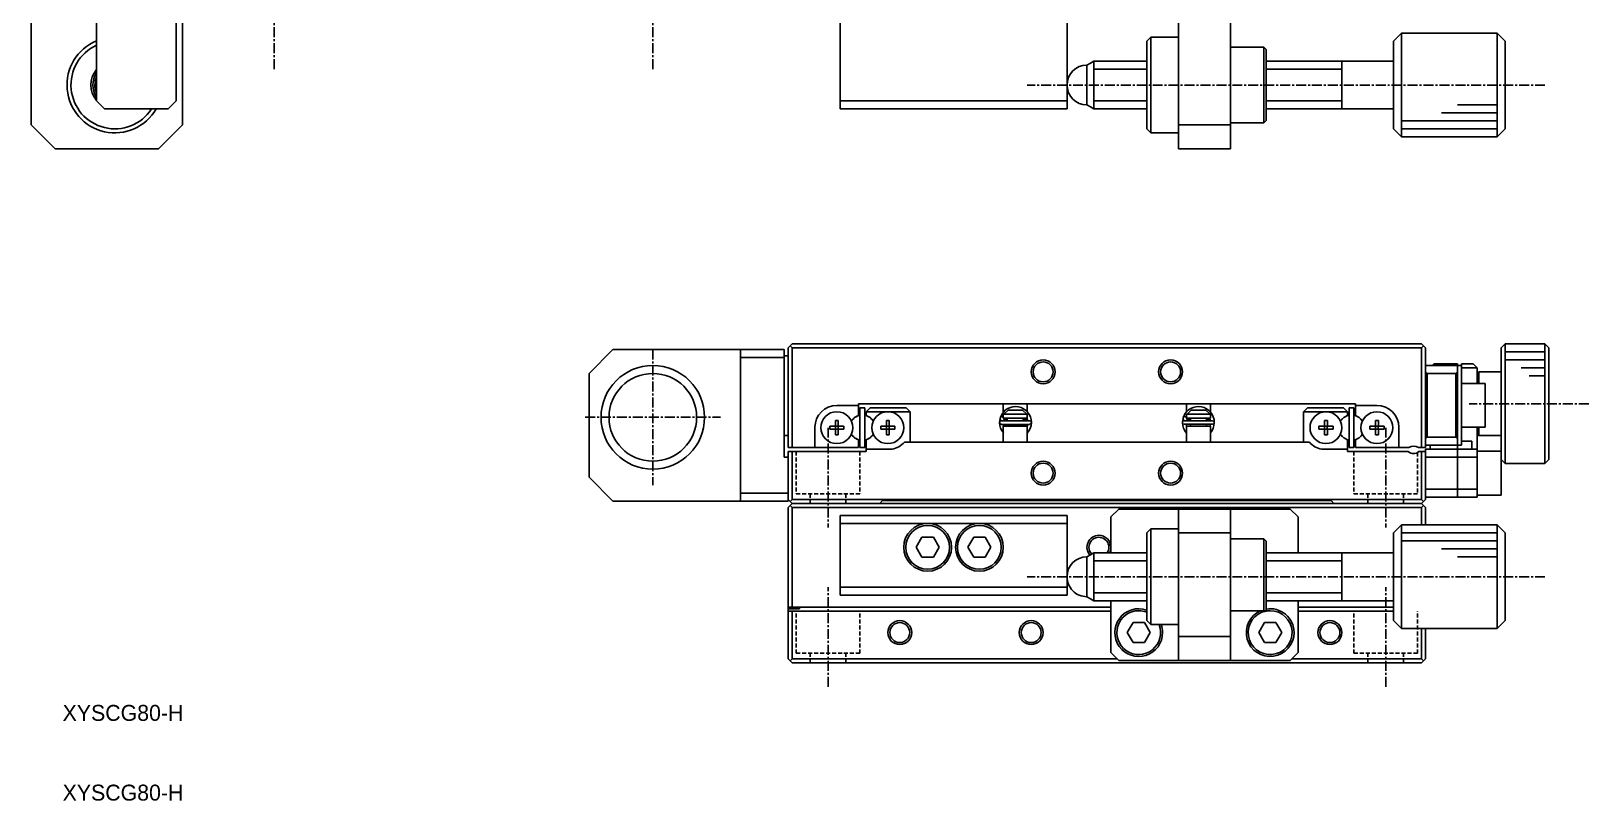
# Model space of a CAD drawing. Extents: x 6 to 439, y 10 to 277.
# Drawn here: x 6 to 201.6, y 10 to 106.5 of the extents above; entities that cross this region are included whole.
import ezdxf

# ---------------------------------------------------------------- set-up
doc = ezdxf.new("R2010")
doc.units = 0
doc.linetypes.add('CENTER', pattern=[2, 1.25, -0.25, 0.25, -0.25])
doc.linetypes.add('DASHED', pattern=[0.75, 0.5, -0.25])
doc.layers.get('0').update_dxf_attribs({"linetype": 'CONTINUOUS'})
doc.layers.add('CENTER', color=1, linetype='CENTER')
doc.styles.get("Standard").update_dxf_attribs({"font": 'FGP教科書体NT-M'})

msp = doc.modelspace()

# ---------------------------------------------------------------- linework, layer by layer
at = {"color": 7, "linetype": 'CONTINUOUS'}
for p, q in [((6.05, 94.75), (6.05, 110.75)), ((25.05, 110.75), (25.05, 94.75)), ((150.09, 110.75), (150.09, 94.75)), ((156.59, 94.75), (156.59, 110.75)), ((14.25, 107.75), (14.25, 97.75)), ((24.25, 97.75), (24.25, 107.75)), ((107.59, 97.75), (107.59, 107.75)), ((136.09, 107.75), (136.09, 97.75)), ((146.59, 105.75), (146.09, 105.25)), ((146.59, 105.75), (146.59, 93.75)), ((150.09, 105.75), (146.59, 105.75)), ((178.09, 106.25), (177.09, 105.25)), ((178.09, 106.25), (178.09, 93.25)), ((190.09, 106.25), (178.09, 106.25)), ((190.09, 93.25), (190.09, 106.25)), ((190.09, 106.25), (190.09, 106.25)), ((191.09, 105.25), (190.09, 106.25)), ((146.09, 94.25), (146.09, 105.25)), ((160.79, 104.5), (156.59, 104.5)), ((160.79, 95), (160.79, 104.5)), ((161.09, 104.2), (160.79, 104.5)), ((161.09, 104.2), (161.09, 95.3)), ((177.09, 94.25), (177.09, 105.25)), ((191.09, 105.25), (191.09, 94.25)), ((191.09, 105.25), (191.09, 94.25)), ((139.03, 102.5), (138.59, 102.25)), ((138.59, 97.25), (138.59, 102.25)), ((139.46, 102.75), (139.03, 102.5)), ((139.46, 102.75), (139.46, 96.75)), ((146.09, 102.75), (139.46, 102.75)), ((170.59, 102.75), (161.09, 102.75)), ((170.59, 96.75), (170.59, 102.75)), ((177.09, 102.75), (170.59, 102.75)), ((170.59, 102.75), (170.59, 102.75)), ((170.6, 102.75), (170.59, 102.75)), ((14.25, 97.75), (15.25, 96.75)), ((15.25, 96.75), (23.25, 96.75)), ((23.25, 96.75), (24.25, 97.75)), ((107.59, 97.75), (136.09, 97.75)), ((107.59, 96.75), (107.59, 97.75)), ((118.59, 96.75), (107.59, 96.75)), ((125.09, 96.75), (118.59, 96.75)), ((136.09, 96.75), (125.09, 96.75)), ((136.09, 97.75), (136.09, 96.75)), ((138.59, 97.25), (139.03, 97)), ((139.03, 97), (139.46, 96.75)), ((139.46, 96.75), (146.09, 96.75)), ((161.09, 96.75), (170.59, 96.75)), ((170.59, 96.75), (170.59, 96.75)), ((170.59, 96.75), (177.09, 96.75)), ((170.59, 96.75), (170.6, 96.75)), ((6.05, 94.75), (9.05, 91.75)), ((22.05, 91.75), (25.05, 94.75)), ((146.09, 94.25), (146.59, 93.75)), ((150.09, 94.75), (156.59, 94.75)), ((150.09, 91.75), (150.09, 94.75)), ((156.59, 95), (160.79, 95)), ((156.59, 94.75), (156.59, 91.75)), ((160.79, 95), (161.09, 95.3)), ((177.09, 94.25), (178.09, 93.25)), ((190.09, 93.25), (191.09, 94.25)), ((146.59, 93.75), (150.09, 93.75)), ((178.09, 93.25), (190.09, 93.25)), ((22.05, 91.75), (9.05, 91.75)), ((156.59, 91.75), (150.09, 91.75)), ((79.09, 66.57), (76.09, 63.57)), ((79.09, 66.57), (95.09, 66.57)), ((95.09, 66.57), (100.59, 66.57)), ((95.09, 65.57), (95.09, 66.57)), ((100.59, 66.57), (100.59, 65.57)), ((101.09, 66.77), (101.34, 67.02)), ((101.09, 54.27), (101.09, 66.77)), ((101.34, 67.02), (101.59, 67.27)), ((101.34, 67.02), (101.59, 66.77)), ((101.59, 67.27), (180.59, 67.27)), ((101.59, 66.77), (101.59, 54.27)), ((180.59, 66.77), (101.59, 66.77)), ((180.84, 67.02), (180.59, 67.27)), ((180.59, 66.77), (180.84, 67.02)), ((180.59, 54.27), (180.59, 66.77)), ((180.84, 67.02), (181.09, 66.77)), ((181.09, 66.77), (181.09, 54.27)), ((191.09, 67.27), (190.59, 66.77)), ((190.59, 53.82), (190.59, 66.77)), ((191.09, 67.27), (191.09, 52.27)), ((196.09, 67.27), (191.09, 67.27)), ((196.09, 52.27), (196.09, 67.27)), ((196.59, 66.77), (196.09, 67.27)), ((196.59, 66.77), (196.59, 52.77)), ((196.59, 66.77), (196.59, 52.77)), ((196.59, 66.77), (196.59, 66.77)), ((100.59, 65.57), (95.09, 65.57)), ((95.09, 65.57), (95.09, 48.57)), ((100.59, 65.77), (101.09, 65.77)), ((100.59, 53.07), (100.59, 65.57)), ((181.09, 64.57), (185.09, 64.57)), ((182.19, 64.77), (181.99, 64.57)), ((182.19, 64.77), (185.09, 64.77)), ((185.09, 64.77), (185.09, 64.57)), ((185.09, 64.57), (185.09, 63.77)), ((185.09, 64.57), (185.59, 64.57)), ((185.59, 64.77), (187.09, 64.77)), ((185.59, 64.57), (185.59, 64.77)), ((185.59, 64.57), (185.59, 62.57)), ((187.59, 64.27), (187.09, 64.77)), ((76.09, 50.57), (76.09, 63.57)), ((181.09, 63.77), (181.29, 63.57)), ((184.89, 63.57), (181.29, 63.57)), ((181.29, 63.57), (181.29, 55.57)), ((184.89, 63.57), (185.09, 63.77)), ((184.89, 55.57), (184.89, 63.57)), ((185.09, 63.77), (185.09, 63.44)), ((185.09, 63.44), (185.09, 63.77)), ((185.09, 62.57), (185.09, 63.44)), ((187.59, 64.27), (185.59, 64.27)), ((187.59, 64.27), (187.59, 62.32)), ((187.79, 63.77), (187.59, 63.57)), ((187.79, 63.77), (187.79, 62.32)), ((190.59, 63.77), (187.79, 63.77)), ((185.09, 62.57), (185.09, 58.27)), ((185.59, 56.57), (185.59, 62.57)), ((188.59, 62.32), (185.59, 62.32)), ((188.59, 56.82), (188.59, 62.32)), ((109.89, 59.57), (107.19, 59.57)), ((109.89, 59.77), (172.29, 59.77)), ((109.89, 59.57), (109.89, 59.77)), ((109.89, 58.31), (109.89, 59.57)), ((110.09, 54.27), (110.09, 59.27)), ((110.69, 59.27), (110.09, 59.27)), ((110.69, 54.27), (110.69, 59.27)), ((110.69, 58.33), (110.69, 59.27)), ((110.89, 58.77), (111.39, 59.27)), ((113.59, 58.77), (110.89, 58.77)), ((110.89, 58.77), (110.89, 58.31)), ((111.39, 59.27), (115.89, 59.27)), ((116.39, 58.77), (113.59, 58.77)), ((115.89, 59.27), (116.39, 58.77)), ((116.39, 54.97), (116.39, 58.77)), ((128.09, 59.77), (128.09, 58.71)), ((128.15, 58.47), (128.68, 58.97)), ((128.68, 58.97), (130.51, 58.97)), ((130.51, 58.97), (131.04, 58.47)), ((131.09, 58.76), (131.09, 59.77)), ((151.09, 59.77), (151.09, 58.77)), ((151.15, 58.47), (151.68, 58.97)), ((151.68, 58.97), (153.51, 58.97)), ((153.51, 58.97), (154.04, 58.47)), ((154.09, 58.72), (154.09, 59.77)), ((165.79, 58.77), (166.29, 59.27)), ((165.79, 54.97), (165.79, 58.77)), ((168.59, 58.77), (165.79, 58.77)), ((166.29, 59.27), (170.79, 59.27)), ((171.29, 58.77), (168.59, 58.77)), ((170.79, 59.27), (171.29, 58.77)), ((171.29, 58.77), (171.29, 58.31)), ((171.49, 54.27), (171.49, 59.27)), ((171.49, 58.33), (171.49, 59.27)), ((171.49, 59.27), (172.09, 59.27)), ((172.09, 54.27), (172.09, 59.27)), ((172.29, 59.77), (172.29, 59.57)), ((172.29, 59.57), (174.99, 59.57)), ((172.29, 58.31), (172.29, 59.57)), ((104.44, 56.82), (104.44, 54.27)), ((106.31, 56.95), (107.01, 56.95)), ((106.31, 56.59), (106.31, 56.95)), ((106.31, 56.95), (107.01, 56.95)), ((107.01, 57.66), (107.37, 57.66)), ((107.01, 56.95), (107.01, 57.66)), ((107.03, 56.94), (107.01, 56.95)), ((107.03, 56.6), (107.03, 56.94)), ((107.03, 56.94), (107.36, 56.94)), ((107.36, 56.94), (107.37, 56.95)), ((107.36, 56.94), (107.36, 56.6)), ((107.37, 57.66), (107.37, 56.95)), ((107.37, 56.95), (108.08, 56.95)), ((108.08, 56.95), (107.37, 56.95)), ((108.08, 56.95), (108.08, 56.59)), ((109.6, 58.14), (109.89, 58.31)), ((110.69, 58.42), (110.69, 58.33)), ((110.69, 58.42), (110.69, 55.12)), ((110.69, 58.42), (110.69, 58.33)), ((110.89, 58.31), (111.19, 58.14)), ((112.71, 56.95), (113.41, 56.95)), ((112.71, 56.59), (112.71, 56.95)), ((112.71, 56.95), (113.41, 56.95)), ((113.41, 57.66), (113.77, 57.66)), ((113.41, 56.95), (113.41, 57.66)), ((113.43, 56.94), (113.41, 56.95)), ((113.43, 56.6), (113.43, 56.94)), ((113.43, 56.94), (113.76, 56.94)), ((113.76, 56.94), (113.77, 56.95)), ((113.76, 56.94), (113.76, 56.6)), ((113.77, 57.66), (113.77, 56.95)), ((113.77, 56.95), (114.48, 56.95)), ((114.48, 56.95), (113.77, 56.95)), ((114.48, 56.95), (114.48, 56.59)), ((127.75, 58.14), (127.62, 57.44)), ((127.72, 57.98), (127.71, 57.95)), ((127.71, 57.95), (127.71, 57.91)), ((127.71, 57.91), (127.71, 57.87)), ((127.71, 57.87), (127.72, 57.84)), ((127.73, 58.05), (127.72, 58.02)), ((127.72, 58.02), (127.72, 57.98)), ((127.72, 57.84), (127.72, 57.8)), ((127.72, 57.8), (127.73, 57.77)), ((127.74, 58.09), (127.73, 58.05)), ((127.73, 57.77), (127.74, 57.73)), ((127.75, 58.12), (127.74, 58.09)), ((127.74, 57.73), (127.75, 57.7)), ((127.76, 58.16), (127.75, 58.12)), ((127.75, 57.7), (127.76, 57.66)), ((127.77, 58.19), (127.76, 58.16)), ((127.76, 57.66), (127.77, 57.63)), ((127.79, 58.23), (127.77, 58.2)), ((127.77, 58.2), (128.03, 58.12)), ((127.77, 58.2), (127.77, 58.18)), ((127.78, 58.19), (127.77, 58.19)), ((127.77, 58.19), (127.77, 58.19)), ((127.77, 57.63), (127.77, 57.63)), ((127.79, 58.19), (127.78, 58.19)), ((127.78, 58.19), (127.78, 58.19)), ((127.8, 58.19), (127.79, 58.19)), ((127.79, 58.19), (127.79, 58.19)), ((127.81, 58.19), (127.8, 58.19)), ((127.82, 58.18), (127.81, 58.19)), ((127.83, 58.18), (127.82, 58.18)), ((127.85, 58.18), (127.83, 58.18)), ((131.39, 57.64), (127.84, 57.64)), ((127.84, 57.19), (131.39, 57.19)), ((127.86, 58.17), (127.85, 58.18)), ((127.87, 58.17), (127.86, 58.17)), ((127.89, 58.16), (127.87, 58.17)), ((127.9, 58.16), (127.89, 58.16)), ((127.92, 58.15), (127.9, 58.16)), ((127.94, 58.15), (127.92, 58.15)), ((127.95, 58.14), (127.94, 58.15)), ((127.97, 58.13), (127.95, 58.14)), ((127.99, 58.13), (127.97, 58.13)), ((128, 58.12), (127.99, 58.13)), ((128.02, 58.11), (128, 58.12)), ((128.03, 58.11), (128.02, 58.11)), ((128.03, 58.12), (128.09, 58.09)), ((128.05, 58.1), (128.03, 58.11)), ((128.07, 58.09), (128.05, 58.1)), ((128.08, 58.08), (128.07, 58.09)), ((128.09, 58.08), (128.08, 58.08)), ((128.13, 56.97), (128.08, 57.19)), ((128.15, 58.47), (128.09, 58.47)), ((128.09, 58.47), (128.09, 57.97)), ((128.09, 57.97), (131.09, 57.97)), ((131.09, 56.97), (128.09, 56.97)), ((128.09, 56.97), (128.09, 54.97)), ((131.04, 58.47), (128.15, 58.47)), ((128.16, 57.93), (128.17, 57.94)), ((128.16, 57.92), (128.16, 57.93)), ((128.16, 57.9), (128.16, 57.92)), ((128.16, 57.89), (128.16, 57.9)), ((128.17, 57.87), (128.16, 57.89)), ((128.17, 57.96), (128.17, 57.97)), ((128.17, 57.97), (128.17, 57.97)), ((128.17, 57.94), (128.17, 57.96)), ((128.17, 57.86), (128.17, 57.87)), ((128.17, 57.85), (128.17, 57.86)), ((128.17, 57.83), (128.17, 57.85)), ((128.18, 57.82), (128.17, 57.83)), ((128.18, 57.81), (128.18, 57.82)), ((128.19, 57.8), (128.18, 57.81)), ((128.2, 57.78), (128.19, 57.8)), ((128.2, 57.77), (128.2, 57.78)), ((128.2, 57.77), (128.59, 57.77)), ((128.21, 57.76), (128.2, 57.77)), ((128.22, 57.75), (128.21, 57.76)), ((128.23, 57.74), (128.22, 57.75)), ((128.24, 57.73), (128.23, 57.74)), ((128.24, 57.72), (128.24, 57.73)), ((128.25, 57.71), (128.24, 57.72)), ((128.26, 57.7), (128.25, 57.71)), ((128.28, 57.69), (128.26, 57.7)), ((128.29, 57.69), (128.28, 57.69)), ((128.3, 57.68), (128.29, 57.69)), ((128.31, 57.67), (128.3, 57.68)), ((128.32, 57.67), (128.31, 57.67)), ((128.33, 57.66), (128.32, 57.67)), ((128.35, 57.66), (128.33, 57.66)), ((128.36, 57.65), (128.35, 57.66)), ((128.37, 57.65), (128.36, 57.65)), ((128.39, 57.65), (128.37, 57.65)), ((128.4, 57.64), (128.39, 57.65)), ((128.41, 57.64), (128.4, 57.64)), ((128.43, 57.64), (128.41, 57.64)), ((128.44, 57.64), (128.43, 57.64)), ((128.59, 57.97), (128.59, 57.64)), ((128.59, 57.19), (128.59, 56.97)), ((130.59, 57.64), (130.59, 57.97)), ((130.59, 57.77), (131.02, 57.77)), ((130.59, 56.97), (130.59, 57.19)), ((130.81, 57.64), (130.79, 57.64)), ((130.79, 57.64), (130.79, 57.64)), ((130.82, 57.64), (130.81, 57.64)), ((130.83, 57.64), (130.82, 57.64)), ((130.85, 57.65), (130.83, 57.64)), ((130.86, 57.65), (130.85, 57.65)), ((130.87, 57.65), (130.86, 57.65)), ((130.89, 57.66), (130.87, 57.65)), ((130.9, 57.66), (130.89, 57.66)), ((130.91, 57.67), (130.9, 57.66)), ((130.92, 57.67), (130.91, 57.67)), ((130.93, 57.68), (130.92, 57.67)), ((130.95, 57.69), (130.93, 57.68)), ((130.96, 57.7), (130.95, 57.69)), ((130.97, 57.7), (130.96, 57.7)), ((130.98, 57.71), (130.97, 57.7)), ((130.99, 57.72), (130.98, 57.71)), ((131, 57.73), (130.99, 57.72)), ((131.01, 57.74), (131, 57.73)), ((131.02, 57.77), (131.01, 57.75)), ((131.01, 57.75), (131.01, 57.74)), ((131.03, 57.78), (131.02, 57.77)), ((131.04, 57.79), (131.03, 57.78)), ((131.09, 58.47), (131.04, 58.47)), ((131.05, 57.81), (131.04, 57.8)), ((131.04, 57.8), (131.04, 57.79)), ((131.06, 57.84), (131.05, 57.83)), ((131.05, 57.83), (131.05, 57.81)), ((131.06, 57.97), (131.15, 57.64)), ((131.06, 57.97), (131.06, 57.96)), ((131.06, 57.96), (131.06, 57.95)), ((131.06, 57.95), (131.06, 57.93)), ((131.06, 57.93), (131.06, 57.92)), ((131.06, 57.92), (131.06, 57.91)), ((131.06, 57.91), (131.06, 57.89)), ((131.06, 57.89), (131.06, 57.88)), ((131.06, 57.88), (131.06, 57.87)), ((131.06, 57.87), (131.06, 57.85)), ((131.06, 57.85), (131.06, 57.84)), ((131.09, 57.97), (131.09, 58.47)), ((131.09, 54.97), (131.09, 56.97)), ((131.15, 57.19), (131.1, 56.97)), ((131.1, 56.97), (131.1, 56.95)), ((131.46, 58.19), (131.44, 58.22)), ((131.46, 58.19), (131.45, 58.2)), ((131.48, 58.13), (131.46, 58.19)), ((150.71, 58.14), (150.58, 57.45)), ((150.69, 58.06), (150.68, 58.03)), ((150.68, 58.03), (150.68, 57.99)), ((150.68, 57.99), (150.68, 57.96)), ((150.68, 57.96), (150.68, 57.92)), ((150.68, 57.92), (150.68, 57.88)), ((150.68, 57.88), (150.68, 57.85)), ((150.68, 57.85), (150.68, 57.81)), ((150.68, 57.81), (150.69, 57.78)), ((150.7, 58.1), (150.69, 58.06)), ((150.69, 57.78), (150.7, 57.74)), ((150.71, 58.13), (150.7, 58.1)), ((150.7, 57.74), (150.71, 57.71)), ((150.72, 58.16), (150.71, 58.13)), ((150.71, 57.71), (150.72, 57.67)), ((150.73, 58.2), (150.72, 58.16)), ((150.72, 57.67), (150.73, 57.64)), ((150.75, 58.24), (150.73, 58.2)), ((150.74, 58.2), (150.73, 58.2)), ((150.73, 58.2), (150.73, 58.2)), ((150.73, 57.64), (150.73, 57.64)), ((150.74, 58.21), (150.99, 58.13)), ((150.75, 58.2), (150.74, 58.2)), ((150.74, 58.2), (150.74, 58.2)), ((150.76, 58.2), (150.75, 58.2)), ((150.75, 58.2), (150.75, 58.2)), ((150.77, 58.2), (150.76, 58.2)), ((150.78, 58.19), (150.77, 58.2)), ((150.79, 58.19), (150.78, 58.19)), ((150.8, 58.19), (150.79, 58.19)), ((150.82, 58.18), (150.8, 58.19)), ((154.35, 57.65), (150.8, 57.65)), ((150.8, 57.2), (154.35, 57.2)), ((150.83, 58.18), (150.82, 58.18)), ((150.84, 58.18), (150.83, 58.18)), ((150.86, 58.17), (150.84, 58.18)), ((150.87, 58.17), (150.86, 58.17)), ((150.89, 58.16), (150.87, 58.17)), ((150.91, 58.15), (150.89, 58.16)), ((150.92, 58.15), (150.91, 58.15)), ((150.94, 58.14), (150.92, 58.15)), ((150.95, 58.13), (150.94, 58.14)), ((150.97, 58.13), (150.95, 58.13)), ((150.99, 58.12), (150.97, 58.13)), ((150.99, 58.13), (151.09, 58.08)), ((151, 58.11), (150.99, 58.12)), ((151.02, 58.11), (151, 58.11)), ((151.03, 58.1), (151.02, 58.11)), ((151.05, 58.09), (151.03, 58.1)), ((151.09, 56.97), (151.04, 57.2)), ((151.06, 58.09), (151.05, 58.09)), ((151.07, 58.08), (151.06, 58.09)), ((151.08, 58.07), (151.07, 58.08)), ((151.09, 58.07), (151.08, 58.07)), ((151.15, 58.47), (151.09, 58.47)), ((151.09, 58.47), (151.09, 57.97)), ((151.09, 57.97), (154.09, 57.97)), ((154.09, 56.97), (151.09, 56.97)), ((151.09, 56.97), (151.09, 54.97)), ((151.13, 57.96), (151.13, 57.97)), ((151.13, 57.95), (151.13, 57.96)), ((151.13, 57.94), (151.13, 57.95)), ((151.13, 57.92), (151.13, 57.94)), ((151.13, 57.91), (151.13, 57.92)), ((151.13, 57.9), (151.13, 57.91)), ((151.13, 57.88), (151.13, 57.9)), ((151.13, 57.87), (151.13, 57.88)), ((151.13, 57.86), (151.13, 57.87)), ((151.14, 57.84), (151.13, 57.86)), ((151.14, 57.83), (151.14, 57.84)), ((151.15, 57.82), (151.14, 57.83)), ((154.04, 58.47), (151.15, 58.47)), ((151.15, 57.81), (151.15, 57.82)), ((151.16, 57.79), (151.15, 57.81)), ((151.16, 57.78), (151.16, 57.79)), ((151.17, 57.77), (151.16, 57.78)), ((151.17, 57.77), (151.59, 57.77)), ((151.18, 57.76), (151.17, 57.77)), ((151.19, 57.75), (151.18, 57.76)), ((151.2, 57.74), (151.19, 57.75)), ((151.21, 57.73), (151.2, 57.74)), ((151.22, 57.72), (151.21, 57.73)), ((151.23, 57.71), (151.22, 57.72)), ((151.24, 57.7), (151.23, 57.71)), ((151.25, 57.69), (151.24, 57.7)), ((151.26, 57.69), (151.25, 57.69)), ((151.27, 57.68), (151.26, 57.69)), ((151.28, 57.68), (151.27, 57.68)), ((151.3, 57.67), (151.28, 57.68)), ((151.31, 57.67), (151.3, 57.67)), ((151.32, 57.66), (151.31, 57.67)), ((151.34, 57.66), (151.32, 57.66)), ((151.35, 57.65), (151.34, 57.66)), ((151.36, 57.65), (151.35, 57.65)), ((151.37, 57.65), (151.36, 57.65)), ((151.39, 57.65), (151.37, 57.65)), ((151.4, 57.65), (151.39, 57.65)), ((151.59, 57.97), (151.59, 57.65)), ((151.59, 57.2), (151.59, 56.97)), ((153.59, 57.65), (153.59, 57.97)), ((153.59, 57.77), (153.98, 57.77)), ((153.59, 56.97), (153.59, 57.2)), ((153.76, 57.65), (153.75, 57.65)), ((153.77, 57.65), (153.76, 57.65)), ((153.78, 57.65), (153.77, 57.65)), ((153.8, 57.65), (153.78, 57.65)), ((153.81, 57.66), (153.8, 57.65)), ((153.82, 57.66), (153.81, 57.66)), ((153.84, 57.66), (153.82, 57.66)), ((153.85, 57.67), (153.84, 57.66)), ((153.86, 57.67), (153.85, 57.67)), ((153.87, 57.68), (153.86, 57.67)), ((153.89, 57.68), (153.87, 57.68)), ((153.9, 57.69), (153.89, 57.68)), ((153.91, 57.7), (153.9, 57.69)), ((153.92, 57.71), (153.91, 57.7)), ((153.93, 57.71), (153.92, 57.71)), ((153.94, 57.72), (153.93, 57.71)), ((153.95, 57.73), (153.94, 57.72)), ((153.96, 57.74), (153.95, 57.73)), ((153.97, 57.75), (153.96, 57.74)), ((153.98, 57.76), (153.97, 57.75)), ((153.99, 57.79), (153.98, 57.77)), ((153.98, 57.77), (153.98, 57.76)), ((154, 57.8), (153.99, 57.79)), ((154.01, 57.82), (154, 57.81)), ((154, 57.81), (154, 57.8)), ((154.02, 57.85), (154.01, 57.84)), ((154.01, 57.84), (154.01, 57.82)), ((154.02, 57.97), (154.02, 57.96)), ((154.02, 57.96), (154.03, 57.94)), ((154.03, 57.89), (154.02, 57.88)), ((154.02, 57.88), (154.02, 57.86)), ((154.02, 57.86), (154.02, 57.85)), ((154.03, 57.97), (154.11, 57.65)), ((154.03, 57.94), (154.03, 57.93)), ((154.03, 57.93), (154.03, 57.92)), ((154.03, 57.92), (154.03, 57.9)), ((154.03, 57.9), (154.03, 57.89)), ((154.09, 58.47), (154.04, 58.47)), ((154.11, 57.2), (154.06, 56.97)), ((154.09, 57.97), (154.09, 58.47)), ((154.09, 54.97), (154.09, 56.97)), ((154.42, 58.2), (154.41, 58.23)), ((154.42, 58.2), (154.42, 58.21)), ((154.44, 58.14), (154.42, 58.2)), ((167.71, 56.95), (168.41, 56.95)), ((167.71, 56.59), (167.71, 56.95)), ((167.71, 56.95), (168.41, 56.95)), ((168.41, 57.66), (168.77, 57.66)), ((168.41, 56.95), (168.41, 57.66)), ((168.43, 56.94), (168.41, 56.95)), ((168.43, 56.6), (168.43, 56.94)), ((168.43, 56.94), (168.76, 56.94)), ((168.76, 56.94), (168.77, 56.95)), ((168.76, 56.94), (168.76, 56.6)), ((168.77, 57.66), (168.77, 56.95)), ((168.77, 56.95), (169.48, 56.95)), ((169.48, 56.95), (168.77, 56.95)), ((169.48, 56.95), (169.48, 56.59)), ((171.29, 58.31), (171, 58.14)), ((171.49, 58.42), (171.49, 58.33)), ((171.49, 58.42), (171.49, 58.33)), ((171.49, 58.42), (171.49, 58.33)), ((171.49, 58.42), (171.49, 58.33)), ((171.49, 58.42), (171.49, 58.33)), ((171.49, 58.42), (171.49, 58.33)), ((171.49, 58.42), (171.49, 58.33)), ((171.49, 58.42), (171.49, 58.33)), ((171.49, 58.42), (171.49, 58.33)), ((171.49, 58.42), (171.49, 58.33)), ((171.49, 58.42), (171.49, 55.12)), ((171.49, 58.42), (171.49, 58.33)), ((171.49, 58.42), (171.49, 58.33)), ((171.49, 58.42), (171.49, 58.33)), ((171.49, 58.42), (171.49, 58.33)), ((171.49, 58.42), (171.49, 58.33)), ((171.49, 58.42), (171.49, 58.33)), ((171.49, 58.42), (171.49, 58.33)), ((171.49, 58.42), (171.49, 58.33)), ((171.49, 58.42), (171.49, 58.33)), ((172.59, 58.14), (172.29, 58.31)), ((174.11, 56.95), (174.81, 56.95)), ((174.11, 56.59), (174.11, 56.95)), ((174.11, 56.95), (174.81, 56.95)), ((174.81, 57.66), (175.17, 57.66)), ((174.81, 56.95), (174.81, 57.66)), ((174.83, 56.94), (174.81, 56.95)), ((174.83, 56.6), (174.83, 56.94)), ((174.83, 56.94), (175.16, 56.94)), ((175.16, 56.94), (175.17, 56.95)), ((175.16, 56.94), (175.16, 56.6)), ((175.17, 57.66), (175.17, 56.95)), ((175.17, 56.95), (175.88, 56.95)), ((175.88, 56.95), (175.17, 56.95)), ((175.88, 56.95), (175.88, 56.59)), ((177.74, 56.82), (177.74, 54.27)), ((185.09, 58.27), (185.09, 56.57)), ((185.59, 56.82), (188.59, 56.82)), ((187.59, 56.82), (187.59, 56.07)), ((187.79, 56.82), (187.79, 55.77)), ((101.09, 55.77), (100.59, 55.77)), ((107.01, 56.59), (106.31, 56.59)), ((107.03, 56.6), (107.01, 56.59)), ((107.01, 55.88), (107.01, 56.59)), ((107.37, 55.88), (107.01, 55.88)), ((107.36, 56.6), (107.03, 56.6)), ((107.36, 56.6), (107.37, 56.59)), ((107.37, 56.59), (107.37, 55.88)), ((108.08, 56.59), (107.37, 56.59)), ((109.89, 55.23), (109.6, 55.4)), ((109.89, 54.27), (109.89, 55.23)), ((110.69, 54.27), (110.69, 55.21)), ((110.69, 55.21), (110.69, 55.12)), ((110.69, 55.21), (110.69, 55.12)), ((110.69, 55.21), (110.69, 55.12)), ((110.69, 55.21), (110.69, 55.12)), ((110.69, 55.21), (110.69, 55.12)), ((110.69, 55.21), (110.69, 55.12)), ((110.69, 55.21), (110.69, 55.12)), ((110.69, 55.21), (110.69, 55.12)), ((110.69, 55.21), (110.69, 55.12)), ((110.69, 55.21), (110.69, 55.12)), ((110.69, 55.21), (110.69, 55.12)), ((110.69, 55.21), (110.69, 55.12)), ((110.69, 55.21), (110.69, 55.12)), ((110.69, 55.21), (110.69, 55.12)), ((110.69, 55.21), (110.69, 55.12)), ((110.69, 55.21), (110.69, 55.12)), ((110.69, 55.21), (110.69, 55.12)), ((110.69, 55.21), (110.69, 55.12)), ((110.69, 55.21), (110.69, 55.12)), ((110.69, 55.21), (110.69, 55.12)), ((110.69, 55.21), (110.69, 55.12)), ((110.69, 55.21), (110.69, 55.12)), ((110.69, 55.21), (110.69, 55.12)), ((110.69, 55.21), (110.69, 55.12)), ((110.69, 55.21), (110.69, 55.12)), ((110.69, 55.21), (110.69, 55.12)), ((110.69, 55.21), (110.69, 55.12)), ((110.69, 55.21), (110.69, 55.12)), ((110.69, 55.21), (110.69, 55.12)), ((110.69, 55.21), (110.69, 55.12)), ((110.69, 55.21), (110.69, 55.12)), ((111.19, 55.4), (110.89, 55.23)), ((110.89, 55.23), (110.89, 54.07)), ((113.41, 56.59), (112.71, 56.59)), ((113.43, 56.6), (113.41, 56.59)), ((113.41, 55.88), (113.41, 56.59)), ((113.77, 55.88), (113.41, 55.88)), ((113.76, 56.6), (113.43, 56.6)), ((113.76, 56.6), (113.77, 56.59)), ((113.77, 56.59), (113.77, 55.88)), ((114.48, 56.59), (113.77, 56.59)), ((166.52, 54.97), (115.67, 54.97)), ((168.41, 56.59), (167.71, 56.59)), ((168.43, 56.6), (168.41, 56.59)), ((168.41, 55.88), (168.41, 56.59)), ((168.77, 55.88), (168.41, 55.88)), ((168.76, 56.6), (168.43, 56.6)), ((168.76, 56.6), (168.77, 56.59)), ((168.77, 56.59), (168.77, 55.88)), ((169.48, 56.59), (168.77, 56.59)), ((171, 55.4), (171.29, 55.23)), ((171.29, 55.23), (171.29, 54.07)), ((171.49, 54.27), (171.49, 55.21)), ((171.49, 55.21), (171.49, 55.12)), ((171.49, 55.21), (171.49, 55.12)), ((171.49, 55.21), (171.49, 55.12)), ((171.49, 55.21), (171.49, 55.12)), ((171.49, 55.21), (171.49, 55.12)), ((171.49, 55.21), (171.49, 55.12)), ((171.49, 55.21), (171.49, 55.12)), ((171.49, 55.21), (171.49, 55.12)), ((171.49, 55.21), (171.49, 55.12)), ((171.49, 55.21), (171.49, 55.12)), ((171.49, 55.21), (171.49, 55.12)), ((171.49, 55.21), (171.49, 55.12)), ((171.49, 55.21), (171.49, 55.12)), ((171.49, 55.21), (171.49, 55.12)), ((171.49, 55.21), (171.49, 55.12)), ((171.49, 55.21), (171.49, 55.12)), ((171.49, 55.21), (171.49, 55.12)), ((171.49, 55.21), (171.49, 55.12)), ((171.49, 55.21), (171.49, 55.12)), ((171.49, 55.21), (171.49, 55.12)), ((171.49, 55.21), (171.49, 55.12)), ((171.49, 55.21), (171.49, 55.12)), ((171.49, 55.21), (171.49, 55.12)), ((171.49, 55.21), (171.49, 55.12)), ((171.49, 55.21), (171.49, 55.12)), ((171.49, 55.21), (171.49, 55.12)), ((171.49, 55.21), (171.49, 55.12)), ((171.49, 55.21), (171.49, 55.12)), ((171.49, 55.21), (171.49, 55.12)), ((171.49, 55.21), (171.49, 55.12)), ((171.49, 55.21), (171.49, 55.12)), ((172.29, 55.23), (172.59, 55.4)), ((172.29, 54.27), (172.29, 55.23)), ((174.81, 56.59), (174.11, 56.59)), ((174.83, 56.6), (174.81, 56.59)), ((174.81, 55.88), (174.81, 56.59)), ((175.17, 55.88), (174.81, 55.88)), ((175.16, 56.6), (174.83, 56.6)), ((175.16, 56.6), (175.17, 56.59)), ((175.17, 56.59), (175.17, 55.88)), ((175.88, 56.59), (175.17, 56.59)), ((181.29, 55.57), (181.09, 55.37)), ((181.29, 55.57), (184.89, 55.57)), ((185.09, 55.37), (184.89, 55.57)), ((185.09, 55.7), (185.09, 56.57)), ((185.09, 55.7), (185.09, 55.37)), ((185.09, 55.37), (185.09, 55.7)), ((185.09, 55.37), (185.09, 54.57)), ((185.59, 56.57), (185.59, 54.57)), ((185.59, 55.07), (186.89, 55.07)), ((186.89, 54.07), (186.89, 55.07)), ((187.59, 54.07), (187.59, 56.07)), ((187.59, 55.97), (187.79, 55.77)), ((187.79, 55.77), (190.59, 55.77)), ((101.09, 53.07), (100.59, 53.07)), ((101.59, 54.27), (101.09, 54.27)), ((101.09, 47.77), (101.09, 53.77)), ((101.09, 53.77), (101.59, 53.77)), ((101.59, 54.27), (104.44, 54.27)), ((101.59, 53.77), (101.59, 47.77)), ((110.89, 53.77), (101.59, 53.77)), ((104.44, 54.27), (109.89, 54.27)), ((110.09, 54.27), (110.69, 54.27)), ((110.89, 54.07), (110.89, 53.77)), ((110.89, 54.07), (114.12, 54.07)), ((171.29, 54.07), (168.07, 54.07)), ((171.29, 53.77), (171.29, 54.07)), ((178.93, 53.77), (171.29, 53.77)), ((172.09, 54.27), (171.49, 54.27)), ((177.74, 54.27), (172.29, 54.27)), ((177.74, 54.27), (178.99, 54.27)), ((180.19, 54.27), (180.59, 54.27)), ((180.59, 53.77), (180.26, 53.77)), ((181.09, 54.27), (180.59, 54.27)), ((180.59, 47.77), (180.59, 53.77)), ((180.59, 53.77), (181.09, 53.77)), ((185.09, 54.57), (181.09, 54.57)), ((181.09, 53.77), (181.09, 54.07)), ((181.09, 54.07), (185.09, 54.07)), ((181.09, 53.77), (181.09, 47.77)), ((185.09, 53.07), (181.09, 53.07)), ((181.69, 54.07), (181.69, 54.57)), ((185.59, 54.57), (185.09, 54.57)), ((185.09, 54.07), (185.09, 54.57)), ((185.09, 53.07), (185.09, 54.07)), ((185.09, 54.07), (187.59, 54.07)), ((185.09, 54.07), (185.09, 53.07)), ((185.09, 53.07), (185.09, 49.07)), ((187.59, 53.07), (185.09, 53.07)), ((185.09, 49.07), (185.09, 53.07)), ((187.59, 54.07), (187.59, 53.07)), ((190.59, 53.82), (187.59, 53.82)), ((187.59, 49.07), (187.59, 53.07)), ((190.59, 48.32), (190.59, 53.82)), ((190.59, 52.77), (191.09, 52.27)), ((191.09, 52.27), (191.09, 52.27)), ((191.09, 52.27), (196.09, 52.27)), ((196.09, 52.27), (196.59, 52.77)), ((76.09, 50.57), (79.09, 47.57)), ((181.09, 49.07), (185.09, 49.07)), ((185.09, 49.07), (187.59, 49.07)), ((185.09, 48.07), (185.09, 49.07)), ((185.09, 49.07), (185.09, 48.07)), ((187.59, 49.07), (187.59, 48.07)), ((95.09, 47.57), (79.09, 47.57)), ((95.09, 48.57), (101.09, 48.57)), ((95.09, 47.57), (95.09, 48.57)), ((101.09, 47.57), (95.09, 47.57)), ((101.09, 47.77), (101.09, 47.57)), ((101.09, 47.77), (101.34, 47.52)), ((101.09, 46.77), (101.34, 47.02)), ((101.59, 47.77), (101.34, 47.52)), ((101.34, 47.52), (101.59, 47.27)), ((101.59, 47.27), (101.34, 47.02)), ((101.34, 47.02), (101.59, 46.77)), ((101.59, 47.77), (180.59, 47.77)), ((101.59, 47.27), (180.59, 47.27)), ((112.59, 47.27), (101.59, 47.27)), ((112.59, 47.27), (112.94, 47.62)), ((112.94, 47.62), (169.24, 47.62)), ((169.24, 47.62), (169.59, 47.27)), ((180.59, 47.27), (169.59, 47.27)), ((180.84, 47.52), (180.59, 47.77)), ((180.59, 47.27), (180.84, 47.52)), ((180.84, 47.02), (180.59, 47.27)), ((180.59, 46.77), (180.84, 47.02)), ((180.84, 47.52), (181.09, 47.77)), ((180.84, 47.02), (181.09, 46.77)), ((185.09, 48.07), (181.09, 48.07)), ((187.59, 48.07), (185.09, 48.07)), ((187.59, 48.32), (190.59, 48.32)), ((101.09, 34.27), (101.09, 46.77)), ((101.59, 46.77), (101.59, 34.27)), ((180.59, 46.77), (101.59, 46.77)), ((107.59, 44.77), (107.59, 45.77)), ((107.59, 45.77), (136.09, 45.77)), ((136.09, 45.77), (136.09, 44.77)), ((142.59, 46.57), (141.59, 45.57)), ((141.59, 41.07), (141.59, 45.57)), ((142.59, 46.57), (150.09, 46.57)), ((150.09, 46.57), (156.59, 46.57)), ((150.09, 43.57), (150.09, 46.57)), ((156.59, 46.57), (156.59, 43.57)), ((156.59, 46.57), (164.09, 46.57)), ((165.09, 45.57), (164.09, 46.57)), ((165.09, 45.57), (165.09, 41.07)), ((180.59, 44.57), (180.59, 46.77)), ((181.09, 46.77), (181.09, 44.57)), ((118.59, 44.77), (107.59, 44.77)), ((107.59, 36.77), (107.59, 44.77)), ((125.09, 44.77), (118.59, 44.77)), ((136.09, 44.77), (125.09, 44.77)), ((136.09, 36.77), (136.09, 44.77)), ((146.59, 44.07), (146.09, 43.57)), ((146.09, 32.57), (146.09, 43.57)), ((146.59, 44.07), (146.59, 32.07)), ((150.09, 44.07), (146.59, 44.07)), ((156.59, 43.57), (150.09, 43.57)), ((150.09, 43.57), (150.09, 30.57)), ((156.59, 30.57), (156.59, 43.57)), ((178.09, 44.57), (177.09, 43.57)), ((177.09, 38.02), (177.09, 43.57)), ((178.09, 44.57), (178.09, 38.01)), ((190.09, 44.57), (178.09, 44.57)), ((190.09, 31.57), (190.09, 44.57)), ((191.09, 43.57), (190.09, 44.57)), ((191.09, 43.57), (191.09, 32.57)), ((117.15, 41.77), (117.87, 43.02)), ((117.87, 40.52), (117.15, 41.77)), ((117.87, 43.02), (119.32, 43.02)), ((119.32, 43.02), (120.04, 41.77)), ((120.04, 41.77), (119.32, 40.52)), ((123.65, 41.77), (124.37, 43.02)), ((124.37, 40.52), (123.65, 41.77)), ((124.37, 43.02), (125.82, 43.02)), ((125.82, 43.02), (126.54, 41.77)), ((126.54, 41.77), (125.82, 40.52)), ((139.46, 41.07), (139.03, 40.82)), ((139.46, 41.07), (139.46, 38.04)), ((146.09, 41.07), (139.46, 41.07)), ((160.79, 42.82), (156.59, 42.82)), ((160.79, 33.82), (160.79, 42.82)), ((161.09, 42.52), (160.79, 42.82)), ((161.09, 42.52), (161.09, 33.82)), ((170.6, 41.07), (161.09, 41.07)), ((170.59, 35.07), (170.59, 41.07)), ((177.09, 41.07), (170.59, 41.07)), ((119.32, 40.52), (117.87, 40.52)), ((125.82, 40.52), (124.37, 40.52)), ((139.03, 40.82), (138.59, 40.57)), ((138.59, 38.05), (138.59, 40.57)), ((138.59, 35.57), (138.59, 38.05)), ((139.46, 38.04), (139.46, 35.07)), ((177.09, 32.57), (177.09, 38.02)), ((178.09, 38.01), (178.09, 31.57)), ((107.59, 36.77), (136.09, 36.77)), ((107.59, 35.77), (107.59, 36.77)), ((136.09, 35.77), (107.59, 35.77)), ((136.09, 36.77), (136.09, 35.77)), ((138.59, 35.57), (139.03, 35.32)), ((139.03, 35.32), (139.46, 35.07)), ((101.59, 34.27), (101.09, 34.27)), ((101.09, 34.27), (101.09, 34.07)), ((101.09, 34.07), (102.49, 34.07)), ((101.09, 33.77), (101.09, 34.07)), ((101.09, 27.77), (101.09, 33.77)), ((101.09, 33.77), (101.59, 33.77)), ((101.59, 34.27), (141.59, 34.27)), ((101.59, 33.77), (101.59, 27.77)), ((141.59, 33.77), (101.59, 33.77)), ((102.49, 34.27), (102.49, 34.07)), ((139.46, 35.07), (146.09, 35.07)), ((141.59, 28.57), (141.59, 35.07)), ((160.79, 33.82), (156.59, 33.82)), ((161.09, 33.82), (160.79, 33.82)), ((161.09, 35.07), (170.59, 35.07)), ((165.09, 35.07), (165.09, 28.57)), ((165.09, 34.27), (177.09, 34.27)), ((177.09, 33.77), (165.09, 33.77)), ((170.59, 35.07), (170.59, 35.07)), ((170.59, 35.07), (177.09, 35.07)), ((170.59, 35.07), (170.6, 35.07)), ((143.65, 31.07), (144.37, 32.32)), ((144.37, 32.32), (145.82, 32.32)), ((145.82, 32.32), (146.54, 31.07)), ((146.09, 32.57), (146.59, 32.07)), ((146.59, 32.07), (150.09, 32.07)), ((160.15, 31.07), (160.87, 32.32)), ((160.87, 32.32), (162.32, 32.32)), ((162.32, 32.32), (163.04, 31.07)), ((177.09, 32.57), (178.09, 31.57)), ((178.09, 31.57), (190.09, 31.57)), ((180.59, 27.77), (180.59, 31.57)), ((181.09, 31.57), (181.09, 27.77)), ((190.09, 31.57), (191.09, 32.57)), ((144.37, 29.82), (143.65, 31.07)), ((145.82, 29.82), (144.37, 29.82)), ((146.54, 31.07), (145.82, 29.82)), ((150.09, 30.57), (156.59, 30.57)), ((150.09, 27.57), (150.09, 30.57)), ((156.59, 30.57), (156.59, 27.57)), ((160.87, 29.82), (160.15, 31.07)), ((162.32, 29.82), (160.87, 29.82)), ((163.04, 31.07), (162.32, 29.82)), ((101.34, 27.52), (101.09, 27.77)), ((101.34, 27.52), (101.59, 27.77)), ((101.59, 27.27), (101.34, 27.52)), ((101.59, 27.77), (142.39, 27.77)), ((141.59, 28.57), (142.59, 27.57)), ((150.09, 27.57), (142.59, 27.57)), ((156.59, 27.57), (150.09, 27.57)), ((164.09, 27.57), (156.59, 27.57)), ((164.09, 27.57), (165.09, 28.57)), ((164.29, 27.77), (180.59, 27.77)), ((180.59, 27.77), (180.84, 27.52)), ((180.84, 27.52), (180.59, 27.27)), ((181.09, 27.77), (180.84, 27.52)), ((180.59, 27.27), (101.59, 27.27))]:
    msp.add_line(p, q, dxfattribs=at)
at = {"color": 3, "linetype": 'CONTINUOUS'}
for p, q in [((146.09, 101.75), (139.46, 101.75)), ((170.59, 101.75), (161.09, 101.75)), ((139.46, 97.75), (146.09, 97.75)), ((161.09, 97.75), (170.59, 97.75)), ((183.09, 96.25), (190.09, 96.25)), ((185.09, 97.25), (190.09, 97.25)), ((178.09, 95.25), (190.09, 95.25)), ((178.09, 94.25), (190.09, 94.25)), ((196.09, 66.27), (191.09, 66.27)), ((196.09, 65.27), (191.09, 65.27)), ((196.09, 64.27), (193.09, 64.27)), ((196.09, 63.27), (194.09, 63.27)), ((190.09, 43.57), (178.09, 43.57)), ((190.09, 42.57), (178.09, 42.57)), ((190.09, 41.57), (183.09, 41.57)), ((146.09, 40.07), (139.46, 40.07)), ((170.6, 40.07), (161.09, 40.07)), ((190.09, 40.57), (185.09, 40.57)), ((139.46, 36.07), (146.09, 36.07)), ((161.09, 36.07), (170.59, 36.07))]:
    msp.add_line(p, q, dxfattribs=at)
at = {"color": 3, "linetype": 'DASHED'}
for p, q in [((102.09, 53.77), (102.09, 48.47)), ((110.09, 53.77), (110.09, 48.47)), ((172.09, 53.77), (172.09, 48.47)), ((180.09, 53.65), (180.09, 48.47)), ((110.09, 48.47), (102.09, 48.47)), ((103.84, 48.47), (103.84, 47.27)), ((108.34, 48.47), (108.34, 47.27)), ((180.09, 48.47), (172.09, 48.47)), ((173.84, 48.47), (173.84, 47.27)), ((178.34, 48.47), (178.34, 47.27)), ((102.09, 28.47), (102.09, 33.77)), ((110.09, 28.47), (110.09, 33.77)), ((172.09, 28.47), (172.09, 33.77)), ((180.09, 28.47), (180.09, 33.77)), ((110.09, 28.47), (102.09, 28.47)), ((103.84, 27.27), (103.84, 28.47)), ((108.34, 27.27), (108.34, 28.47)), ((180.09, 28.47), (172.09, 28.47)), ((173.84, 27.27), (173.84, 28.47)), ((178.34, 27.27), (178.34, 28.47))]:
    msp.add_line(p, q, dxfattribs=at)
at = {"color": 7, "linetype": 'CONTINUOUS'}
for centre, radius in [((84.09, 58.07), 6.5), ((133.09, 63.77), 1.25), ((149.09, 63.77), 1.25), ((84.09, 58.07), 5.5), ((107.19, 56.77), 2), ((113.59, 56.77), 2), ((168.59, 56.77), 2), ((174.99, 56.77), 2), ((133.09, 51.07), 1.25), ((149.09, 51.07), 1.25), ((118.59, 41.77), 3), ((118.59, 41.77), 2.75), ((125.09, 41.77), 3), ((125.09, 41.77), 2.75), ((115.09, 31.07), 1.25), ((131.59, 31.07), 1.25), ((169.09, 31.07), 1.25)]:
    msp.add_circle(centre, radius, dxfattribs=at)
at = {"color": 3, "linetype": 'CONTINUOUS'}
for centre in [(133.09, 63.77), (149.09, 63.77), (133.09, 51.07), (149.09, 51.07), (115.09, 31.07), (131.59, 31.07), (169.09, 31.07)]:
    msp.add_circle(centre, 1.5, dxfattribs=at)
at = {"color": 7, "linetype": 'CONTINUOUS'}
for centre, radius, start, end in [((16.55, 99.75), 6, 112.5403, 330), ((16.55, 99.75), 5.5, 114.7199, 326.9443), ((138.59, 99.75), 2.5, 90, 180), ((16.55, 99.75), 3, 140.0555, 219.9445), ((16.55, 99.75), 2.5, 156.9261, 179.4811), ((16.55, 99.75), 2.5, 179.4811, 203.0739), ((138.59, 99.75), 2.5, 180, 270), ((107.19, 56.82), 2.75, 90, 180), ((129.61, 57.42), 2, 0.8305, 157.2866), ((152.58, 57.42), 2, 0.8305, 157.2866), ((174.99, 56.82), 2.75, 0, 90), ((110.51, 56.65), 1.75, 134.9956, 148.1135), ((110.39, 56.77), 1.59, 135, 149.5668), ((110.39, 56.77), 1.59, 120, 135), ((110.39, 56.77), 1.59, 100.8931, 120), ((110.39, 56.77), 1.59, 45, 60), ((110.28, 56.65), 1.75, 31.8865, 45.0044), ((110.39, 56.77), 1.59, 30.4333, 45), ((127.84, 57.42), 0.225, 90, 270), ((129.62, 57.42), 2, 180.783, 220.4604), ((129.62, 57.41), 1.99, 317.759, 359.2336), ((131.39, 57.42), 0.225, 270, 90), ((150.8, 57.42), 0.225, 90, 270), ((152.58, 57.43), 2, 180.7779, 222.1109), ((152.58, 57.42), 1.99, 319.4006, 359.2304), ((154.35, 57.42), 0.225, 270, 90), ((171.91, 56.65), 1.75, 134.9956, 148.1135), ((171.79, 56.77), 1.59, 135, 149.5667), ((171.79, 56.77), 1.59, 120, 135), ((171.79, 56.77), 1.59, 100.893, 120), ((171.79, 56.77), 1.59, 60, 79.107), ((171.79, 56.77), 1.59, 45, 60), ((171.68, 56.65), 1.75, 31.8865, 45.0044), ((171.79, 56.77), 1.59, 30.4332, 45), ((110.51, 56.88), 1.75, 211.8865, 225.0044), ((110.39, 56.77), 1.59, 210.4332, 225), ((110.39, 56.77), 1.59, 225, 240), ((110.39, 56.77), 1.59, 240, 259.107), ((110.39, 56.77), 1.59, 280.8931, 300), ((110.39, 56.77), 1.59, 300, 315), ((110.39, 56.77), 1.59, 315, 329.5667), ((110.28, 56.88), 1.75, 314.9956, 328.1135), ((113.59, 56.77), 2.75, 280.9425, 319.1148), ((168.59, 56.77), 2.75, 220.8852, 259.0575), ((171.91, 56.88), 1.75, 211.8865, 225.0044), ((171.79, 56.77), 1.59, 210.4333, 225), ((171.79, 56.77), 1.59, 225, 240), ((171.79, 56.77), 1.59, 240, 259.1069), ((171.79, 56.77), 1.59, 280.893, 300), ((171.79, 56.77), 1.59, 300, 315), ((171.79, 56.77), 1.59, 315, 329.5668), ((171.68, 56.88), 1.75, 314.9956, 328.1135), ((179.59, 54.52), 1, 228.5904, 311.4096), ((179.59, 53.47), 1, 53.1301, 126.8699), ((140.09, 41.77), 1.25, 325.9442, 180), ((140.09, 41.77), 1.25, 180, 223.3786), ((138.59, 38.07), 2.5, 90, 179.7154), ((138.59, 38.07), 2.5, 179.7154, 270), ((145.09, 31.07), 3, 70.5288, 0), ((145.09, 31.07), 2.75, 90, 21.3237), ((145.09, 31.07), 2.75, 68.6763, 90), ((161.59, 31.07), 3, 113.5565, 0), ((161.59, 31.07), 2.75, 100.9425, 90), ((161.59, 31.07), 2.75, 90, 100.9425), ((161.59, 31.07), 3, 0, 99.5941), ((145.09, 31.07), 3, 0, 19.4712)]:
    msp.add_arc(centre, radius, start, end, dxfattribs=at)
at = {"color": 3, "linetype": 'CONTINUOUS'}
for centre, radius, start, end in [((16.55, 99.75), 2.75, 146.7581, 213.2419), ((140.09, 41.77), 1.5, 90, 221.1174), ((140.09, 41.77), 1.5, 0, 90), ((140.09, 41.77), 1.5, 332.1819, 0)]:
    msp.add_arc(centre, radius, start, end, dxfattribs=at)
at = {"layer": 'CENTER', "color": 1, "linetype": 'CENTER'}
for p, q in [((36.55, 101.75), (36.55, 166.75)), ((84.09, 101.75), (84.09, 166.75)), ((196.09, 99.75), (131.09, 99.75)), ((84.09, 66.57), (84.09, 49.57)), ((201.59, 59.77), (186.59, 59.77)), ((75.59, 58.07), (92.59, 58.07)), ((106.09, 56.77), (106.09, 44.27)), ((176.09, 56.77), (176.09, 44.27)), ((196.09, 38.07), (131.09, 38.07)), ((106.09, 24.27), (106.09, 36.77)), ((176.09, 24.27), (176.09, 36.77))]:
    msp.add_line(p, q, dxfattribs=at)

# ---------------------------------------------------------------- texts
at = {"color": 7, "linetype": 'CONTINUOUS'}
for p in [(10, 20), (10, 10)]:
    msp.add_text('XYSCG80-H', height=2, dxfattribs=at).set_placement(p)

doc.saveas('drawing.dxf')
